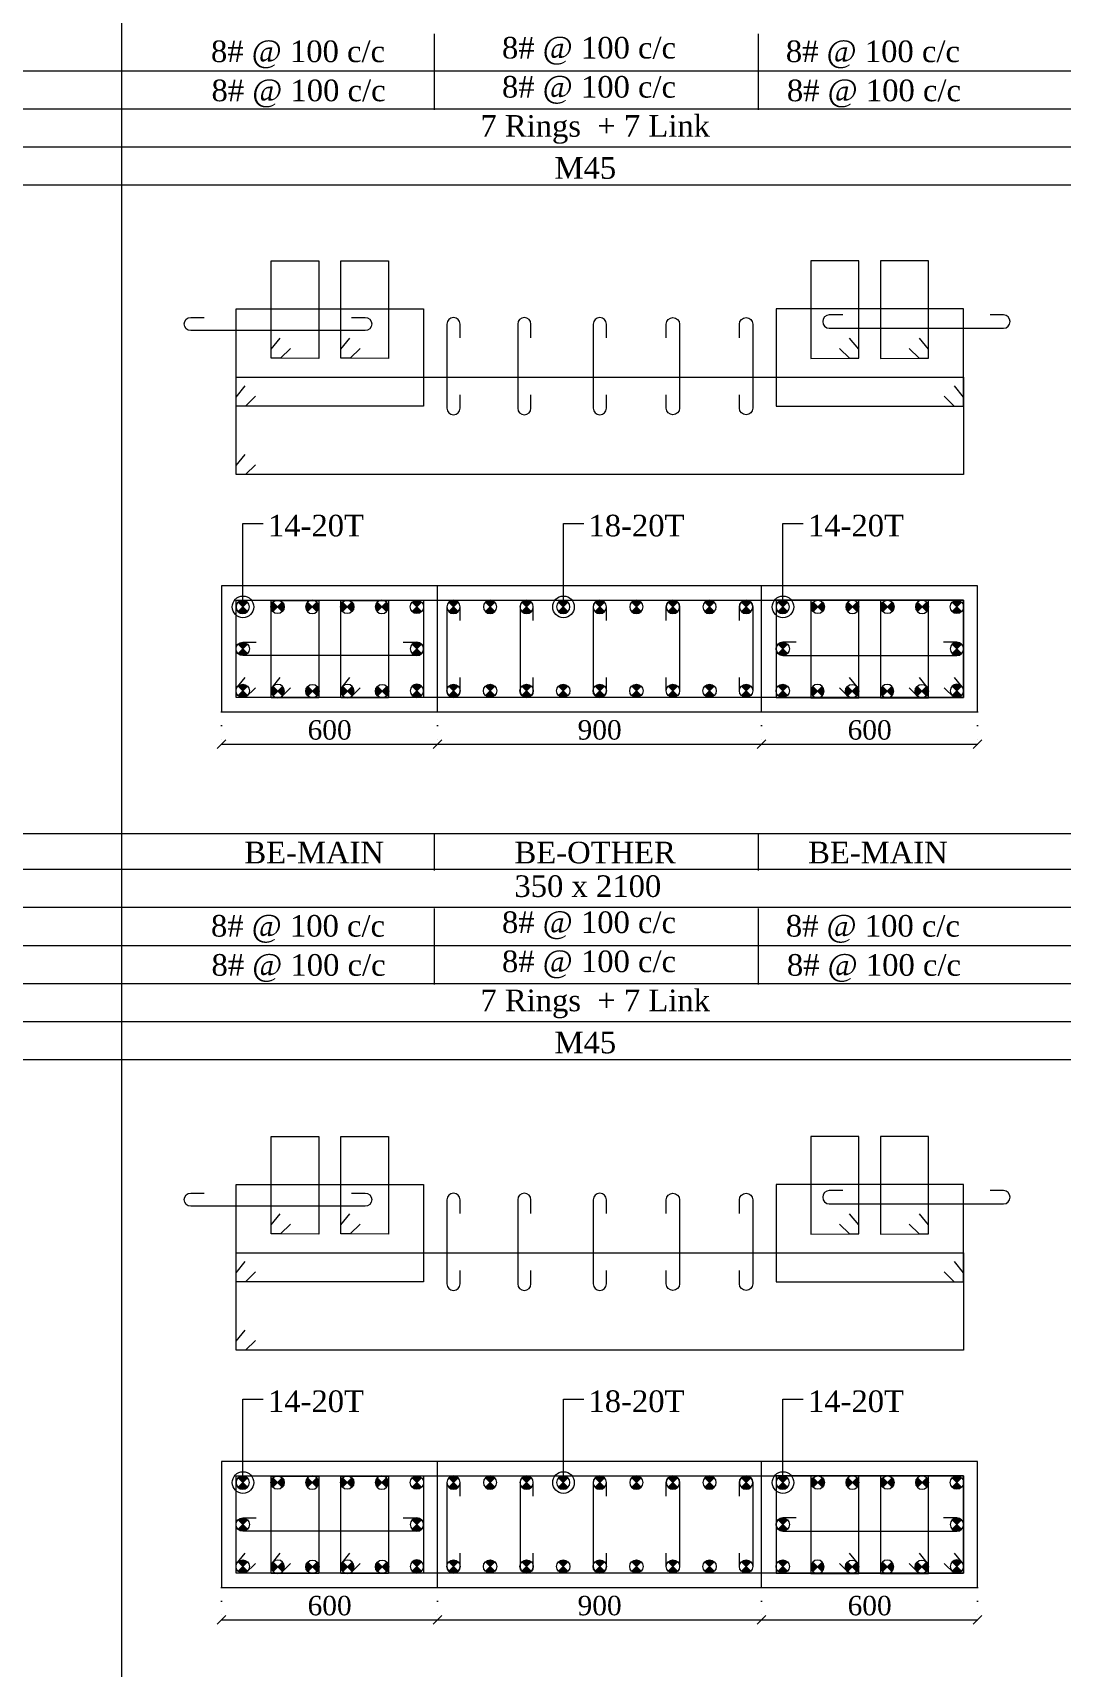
# Model space of a CAD drawing. Header units: millimetres. Extents: x 303 to 27724, y 300 to 68956.
# Drawn here: x 4978 to 7835, y 25991 to 30529 of the extents above; entities that cross this region are included whole.
import ezdxf

# ---------------------------------------------------------------- set-up
doc = ezdxf.new("R2010")
doc.units = ezdxf.units.MM
doc.linetypes.add('( Hidden )', pattern=[0.375, 0.25, -0.125])
doc.linetypes.add('DOT2', pattern=[0.125, 0, -0.125])
doc.layers.get('Defpoints').update_dxf_attribs({"lineweight": 0})
for name, color, linetype, lineweight in [('S-COL. STEEL DIA', 1, 'Continuous', 9), ('S-DIM FOOTING', 7, 'Continuous', 0), ('S-SECTION', 5, 'Continuous', 0), ('S-SECTION MARK', 7, 'Continuous', 0), ('S-SHEET', 7, 'Continuous', 0), ('S-STEEL', 1, 'Continuous', 9), ('S-STEEL-1', 1, 'Continuous', 0), ('S-STEEL-1 C.S.', 106, 'Continuous', 0), ('S-TEXT', 7, 'Continuous', 0)]:
    doc.layers.add(name, color=color, linetype=linetype, lineweight=lineweight)
doc.styles.add('AR', font='ARIALUNI.TTF', dxfattribs={"width": 0.8})
doc.styles.add('S-ROMANS', font='times.ttf')
doc.styles.add('TEXT', font='times.ttf')
doc.dimstyles.new('100', dxfattribs={"dimtxt": 180, "dimasz": 80, "dimexe": 0.18, "dimexo": 0.0625, "dimgap": 1, "dimtad": 1, "dimdec": 0, "dimzin": 0, "dimdsep": 46, "dimtxsty": 'AR', "dimblk": 'DOT', "dimcen": 0.09, "dimse1": 1, "dimse2": 1, "dimclrd": 50, "dimclrt": 256, "dimadec": 0, "dimazin": 0, "dimtfac": 1, "dimtdec": 0, "dimtix": 1, "dimtofl": 0, "dimtmove": 2, "dimatfit": 0, "dimfxl": 1, "dimtolj": 1, "dimtzin": 0, "dimlwd": -1, "dimarcsym": 0})
doc.dimstyles.new('SETU', dxfattribs={"dimtxt": 230, "dimasz": 0.2, "dimexe": 0.1, "dimexo": 0.1, "dimgap": 0.05, "dimtad": 1, "dimdec": 0, "dimzin": 0, "dimdsep": 46, "dimtxsty": 'TEXT', "dimblk": 'OBLIQUE', "dimcen": 0.09, "dimdle": 0.1, "dimclrd": 4, "dimclre": 256, "dimclrt": 256, "dimadec": 1, "dimazin": 0, "dimtfac": 1, "dimtdec": 0, "dimtix": 1, "dimtofl": 0, "dimtmove": 2, "dimatfit": 0, "dimfxl": 1, "dimtolj": 1, "dimtzin": 0, "dimlwd": -1, "dimlwe": -1, "dimarcsym": 1})

# ---------------------------------------------------------------- blocks, each defined once
blk = doc.blocks.new('_Oblique')
at = {"color": 0, "linetype": 'ByBlock', "lineweight": -2}
blk.add_line((-0.5, -0.5), (0.5, 0.5), dxfattribs=at)
blk = doc.blocks.new('*D1866')
at = {"layer": 'Defpoints', "color": 0}
for p in [(5502.4, 26212.5), (6102.4, 26212.5), (6102.4, 26122.6)]:
    blk.add_point(p, dxfattribs=at)
at = {"layer": 'S-DIM FOOTING', "linetype": 'DOT2', "ltscale": 300}
for p, q in [((5502.4, 26212.4), (5502.4, 26122.5)), ((6102.4, 26212.4), (6102.4, 26122.5))]:
    blk.add_line(p, q, dxfattribs=at)
at = {"layer": 'S-DIM FOOTING', "ltscale": 300}
blk.add_line((5502.3, 26122.6), (6102.6, 26122.6), dxfattribs=at)
at = {"layer": 'S-DIM FOOTING', "linetype": 'ByBlock', "xscale": 24, "yscale": 24, "zscale": 24, "rotation": 180}
blk.add_blockref('_Oblique', (5502.4, 26122.6), dxfattribs=at)
at = {"layer": 'S-DIM FOOTING', "linetype": 'ByBlock', "xscale": 24, "yscale": 24, "zscale": 24}
blk.add_blockref('_Oblique', (6102.4, 26122.6), dxfattribs=at)
at = {"layer": 'S-DIM FOOTING', "insert": (5802.4, 26162.1), "char_height": 54, "attachment_point": 5, "style": 'TEXT'}
blk.add_mtext('\\A1;600', dxfattribs=at)
blk = doc.blocks.new('*D1867')
at = {"layer": 'Defpoints', "color": 0}
for p in [(6102.4, 26212.5), (7002.4, 26212.5), (7002.4, 26122.6)]:
    blk.add_point(p, dxfattribs=at)
at = {"layer": 'S-DIM FOOTING', "linetype": 'DOT2', "ltscale": 300}
for p, q in [((6102.4, 26212.4), (6102.4, 26122.5)), ((7002.4, 26212.4), (7002.4, 26122.5))]:
    blk.add_line(p, q, dxfattribs=at)
at = {"layer": 'S-DIM FOOTING', "ltscale": 300}
blk.add_line((6102.3, 26122.6), (7002.6, 26122.6), dxfattribs=at)
at = {"layer": 'S-DIM FOOTING', "linetype": 'ByBlock', "xscale": 24, "yscale": 24, "zscale": 24, "rotation": 180}
blk.add_blockref('_Oblique', (6102.4, 26122.6), dxfattribs=at)
at = {"layer": 'S-DIM FOOTING', "linetype": 'ByBlock', "xscale": 24, "yscale": 24, "zscale": 24}
blk.add_blockref('_Oblique', (7002.4, 26122.6), dxfattribs=at)
at = {"layer": 'S-DIM FOOTING', "insert": (6552.4, 26162.2), "char_height": 54, "attachment_point": 5, "style": 'TEXT'}
blk.add_mtext('\\A1;900', dxfattribs=at)
blk = doc.blocks.new('*D1868')
at = {"layer": 'Defpoints', "color": 0}
for p in [(7002.4, 26212.5), (7602.4, 26212.5), (7602.4, 26122.6)]:
    blk.add_point(p, dxfattribs=at)
at = {"layer": 'S-DIM FOOTING', "linetype": 'DOT2', "ltscale": 300}
for p, q in [((7002.4, 26212.4), (7002.4, 26122.5)), ((7602.4, 26212.4), (7602.4, 26122.5))]:
    blk.add_line(p, q, dxfattribs=at)
at = {"layer": 'S-DIM FOOTING', "ltscale": 300}
blk.add_line((7002.3, 26122.6), (7602.6, 26122.6), dxfattribs=at)
at = {"layer": 'S-DIM FOOTING', "linetype": 'ByBlock', "xscale": 24, "yscale": 24, "zscale": 24, "rotation": 180}
blk.add_blockref('_Oblique', (7002.4, 26122.6), dxfattribs=at)
at = {"layer": 'S-DIM FOOTING', "linetype": 'ByBlock', "xscale": 24, "yscale": 24, "zscale": 24}
blk.add_blockref('_Oblique', (7602.4, 26122.6), dxfattribs=at)
at = {"layer": 'S-DIM FOOTING', "insert": (7302.4, 26162.1), "char_height": 54, "attachment_point": 5, "style": 'TEXT'}
blk.add_mtext('\\A1;600', dxfattribs=at)
blk = doc.blocks.new('*U18')
at = {"layer": 'S-COL. STEEL DIA'}
h = blk.add_hatch(color=256, dxfattribs=at)
h.dxf.hatch_style = 1
h.paths.add_polyline_path([(0, 0), (0, -18.5, 0.198912), (13, -13)])
h.paths.add_polyline_path([(0, 0), (-13, -13, 0.198912), (0, -18.5)])
h.paths.add_polyline_path([(0, 18.5, 0.198912), (-13, 13), (0, 0)])
h.paths.add_polyline_path([(13, 13, 0.198912), (0, 18.5), (0, 0)])
at = {"layer": 'S-COL. STEEL DIA', "lineweight": 5}
for p, q in [((-13, 13), (13, -13)), ((13, 13), (-13, -13))]:
    blk.add_line(p, q, dxfattribs=at)
blk.add_circle((0, 0), 18.5, dxfattribs=at)
blk = doc.blocks.new('_Dot')
at = {"linetype": 'ByBlock', "lineweight": -2}
blk.add_line((-0.5, 0), (-1, 0), dxfattribs=at)
at = {"linetype": 'ByBlock', "const_width": 0.5}
blk.add_lwpolyline([(-0.25, 0, 1), (0.25, 0, 1)], format="xyb", close=True, dxfattribs=at)
blk = doc.blocks.new('*D1962')
at = {"layer": 'Defpoints', "color": 0}
for p in [(5502.4, 28643.7), (6102.4, 28643.7), (6102.4, 28553.8)]:
    blk.add_point(p, dxfattribs=at)
at = {"layer": 'S-DIM FOOTING', "linetype": 'DOT2', "ltscale": 300}
for p, q in [((5502.4, 28643.6), (5502.4, 28553.7)), ((6102.4, 28643.6), (6102.4, 28553.7))]:
    blk.add_line(p, q, dxfattribs=at)
at = {"layer": 'S-DIM FOOTING', "ltscale": 300}
blk.add_line((5502.3, 28553.8), (6102.6, 28553.8), dxfattribs=at)
at = {"layer": 'S-DIM FOOTING', "linetype": 'ByBlock', "xscale": 24, "yscale": 24, "zscale": 24, "rotation": 180}
blk.add_blockref('_Oblique', (5502.4, 28553.8), dxfattribs=at)
at = {"layer": 'S-DIM FOOTING', "linetype": 'ByBlock', "xscale": 24, "yscale": 24, "zscale": 24}
blk.add_blockref('_Oblique', (6102.4, 28553.8), dxfattribs=at)
at = {"layer": 'S-DIM FOOTING', "insert": (5802.4, 28593.3), "char_height": 54, "attachment_point": 5, "style": 'TEXT'}
blk.add_mtext('\\A1;600', dxfattribs=at)
blk = doc.blocks.new('*D1963')
at = {"layer": 'Defpoints', "color": 0}
for p in [(6102.4, 28643.7), (7002.4, 28643.7), (7002.4, 28553.8)]:
    blk.add_point(p, dxfattribs=at)
at = {"layer": 'S-DIM FOOTING', "linetype": 'DOT2', "ltscale": 300}
for p, q in [((6102.4, 28643.6), (6102.4, 28553.7)), ((7002.4, 28643.6), (7002.4, 28553.7))]:
    blk.add_line(p, q, dxfattribs=at)
at = {"layer": 'S-DIM FOOTING', "ltscale": 300}
blk.add_line((6102.3, 28553.8), (7002.6, 28553.8), dxfattribs=at)
at = {"layer": 'S-DIM FOOTING', "linetype": 'ByBlock', "xscale": 24, "yscale": 24, "zscale": 24, "rotation": 180}
blk.add_blockref('_Oblique', (6102.4, 28553.8), dxfattribs=at)
at = {"layer": 'S-DIM FOOTING', "linetype": 'ByBlock', "xscale": 24, "yscale": 24, "zscale": 24}
blk.add_blockref('_Oblique', (7002.4, 28553.8), dxfattribs=at)
at = {"layer": 'S-DIM FOOTING', "insert": (6552.4, 28593.4), "char_height": 54, "attachment_point": 5, "style": 'TEXT'}
blk.add_mtext('\\A1;900', dxfattribs=at)
blk = doc.blocks.new('*D1964')
at = {"layer": 'Defpoints', "color": 0}
for p in [(7002.4, 28643.7), (7602.4, 28643.7), (7602.4, 28553.8)]:
    blk.add_point(p, dxfattribs=at)
at = {"layer": 'S-DIM FOOTING', "linetype": 'DOT2', "ltscale": 300}
for p, q in [((7002.4, 28643.6), (7002.4, 28553.7)), ((7602.4, 28643.6), (7602.4, 28553.7))]:
    blk.add_line(p, q, dxfattribs=at)
at = {"layer": 'S-DIM FOOTING', "ltscale": 300}
blk.add_line((7002.3, 28553.8), (7602.6, 28553.8), dxfattribs=at)
at = {"layer": 'S-DIM FOOTING', "linetype": 'ByBlock', "xscale": 24, "yscale": 24, "zscale": 24, "rotation": 180}
blk.add_blockref('_Oblique', (7002.4, 28553.8), dxfattribs=at)
at = {"layer": 'S-DIM FOOTING', "linetype": 'ByBlock', "xscale": 24, "yscale": 24, "zscale": 24}
blk.add_blockref('_Oblique', (7602.4, 28553.8), dxfattribs=at)
at = {"layer": 'S-DIM FOOTING', "insert": (7302.4, 28593.3), "char_height": 54, "attachment_point": 5, "style": 'TEXT'}
blk.add_mtext('\\A1;600', dxfattribs=at)

msp = doc.modelspace()

# ---------------------------------------------------------------- linework, layer by layer
at = {"layer": 'S-SECTION'}
for points, elevation in [([(7602.4, 28643.7), (7602.4, 28993.7), (5502.4, 28993.7), (5502.4, 28643.7)], 8.2), ([(7602.4, 26212.5), (7602.4, 26562.5), (5502.4, 26562.5), (5502.4, 26212.5)], 0.5)]:
    msp.add_lwpolyline(points, close=True, dxfattribs=dict(at, elevation=elevation))
at = {"layer": 'S-SHEET'}
for p, q in [((5224.3, 68956, -1.8), (5224.3, 299.8, -1.3)), ((6092.9, 30526.3, -0.3), (6092.9, 30315, -0.3)), ((6992.9, 30526.3, -0.3), (6992.9, 30315, -0.3)), ((303, 30423.7, -0.7), (27724.1, 30423.7, -0.7)), ((303, 30318.2, -0.7), (27724.1, 30318.2, -0.7)), ((303, 30212.7, -0.7), (27724.1, 30212.7, -0.7)), ((303, 28306.2, 7.4), (27724.1, 28306.2, 7.4)), ((6092.9, 28303.1, 0.7), (6092.9, 28203.5, 0.7)), ((6992.9, 28303.1, 0.7), (6992.9, 28203.5, 0.7)), ((303, 28206.7, -0.6), (27724.1, 28206.7, -0.6)), ((303, 28101.4, -0.6), (27724.1, 28101.4, -0.6)), ((303, 28101.4, -0.6), (27724.1, 28101.4, -0.6)), ((6092.9, 28098.3, 0.7), (6092.9, 27887, 0.7)), ((6992.9, 28098.3, 0.7), (6992.9, 27887, 0.7)), ((303, 27995.6, -0.6), (27724.1, 27995.6, -0.6)), ((303, 27890.1, -0.6), (27724.1, 27890.1, -0.6)), ((303, 27784.6, -0.6), (27724.1, 27784.6, -0.6))]:
    msp.add_line(p, q, dxfattribs=at)
at = {"layer": 'S-SHEET', "color": 0}
for p, q in [((303, 30107.2, -0.7), (27724.1, 30107.2, -0.7)), ((303, 27679.1, -0.6), (27724.1, 27679.1, -0.6))]:
    msp.add_line(p, q, dxfattribs=at)
at = {"layer": 'S-STEEL', "color": 3}
for points, elevation in [([(5863.1, 29739.2), (5900.8, 29739.2, -1), (5900.8, 29702.3), (5416.9, 29702.3, -1), (5416.9, 29739.2), (5454.1, 29739.2)], 7.4), ([(6164.8, 29682.5), (6164.8, 29720.3, 1), (6127.9, 29720.3), (6127.9, 29487.2, 1), (6164.8, 29487.2), (6164.8, 29524.4)], 7.8), ([(6361.7, 29682.5), (6361.7, 29720.3, 1), (6324.8, 29720.3), (6324.8, 29487.2, 1), (6361.7, 29487.2), (6361.7, 29524.4)], 7.8), ([(6571.3, 29682.5), (6571.3, 29720.3, 1), (6534.4, 29720.3), (6534.4, 29487.2, 1), (6571.3, 29487.2), (6571.3, 29524.4)], 7.8), ([(6737.6, 29682.5), (6737.6, 29720.3, -1), (6774.5, 29720.3), (6774.5, 29487.2, -1), (6737.6, 29487.2), (6737.6, 29524.4)], 7.8), ([(6940.8, 29682.5), (6940.8, 29720.3, -1), (6977.7, 29720.3), (6977.7, 29487.2, -1), (6940.8, 29487.2), (6940.8, 29524.4)], 7.8), ([(7228.1, 29745.8), (7190.4, 29745.8, 1), (7190.4, 29708.9), (7674.3, 29708.9, 1), (7674.3, 29745.8), (7637.1, 29745.8)], 7.8), ([(6164.8, 28897.5), (6164.8, 28935.3, 1), (6127.9, 28935.3), (6127.9, 28702.2, 1), (6164.8, 28702.2), (6164.8, 28739.4)], 7.8), ([(6368.1, 28897.5), (6368.1, 28935.3, 1), (6331.2, 28935.3), (6331.2, 28702.2, 1), (6368.1, 28702.2), (6368.1, 28739.4)], 7.8), ([(6571.3, 28897.5), (6571.3, 28935.3, 1), (6534.4, 28935.3), (6534.4, 28702.2, 1), (6571.3, 28702.2), (6571.3, 28739.4)], 7.8), ([(6737.6, 28897.5), (6737.6, 28935.3, -1), (6774.5, 28935.3), (6774.5, 28702.2, -1), (6737.6, 28702.2), (6737.6, 28739.4)], 7.8), ([(6940.8, 28897.5), (6940.8, 28935.3, -1), (6977.7, 28935.3), (6977.7, 28702.2, -1), (6940.8, 28702.2), (6940.8, 28739.4)], 7.8), ([(6007.1, 28837.2), (6044.8, 28837.2, -1), (6044.8, 28800.3), (5560.9, 28800.3, -1), (5560.9, 28837.2), (5598.1, 28837.2)], 7.8), ([(7098.6, 28837.2), (7060.9, 28837.2, 1), (7060.9, 28800.3), (7544.8, 28800.3, 1), (7544.8, 28837.2), (7507.6, 28837.2)], 7.8), ([(5863.1, 27308), (5900.8, 27308, -1), (5900.8, 27271.1), (5416.9, 27271.1, -1), (5416.9, 27308), (5454.1, 27308)], -0.3), ([(6164.8, 27251.4), (6164.8, 27289.1, 1), (6127.9, 27289.1), (6127.9, 27056, 1), (6164.8, 27056), (6164.8, 27093.2)], 0.1), ([(6361.7, 27251.4), (6361.7, 27289.1, 1), (6324.8, 27289.1), (6324.8, 27056, 1), (6361.7, 27056), (6361.7, 27093.2)], 0.1), ([(6571.3, 27251.4), (6571.3, 27289.1, 1), (6534.4, 27289.1), (6534.4, 27056, 1), (6571.3, 27056), (6571.3, 27093.2)], 0.1), ([(6737.6, 27251.4), (6737.6, 27289.1, -1), (6774.5, 27289.1), (6774.5, 27056, -1), (6737.6, 27056), (6737.6, 27093.2)], 0.1), ([(6940.8, 27251.4), (6940.8, 27289.1, -1), (6977.7, 27289.1), (6977.7, 27056, -1), (6940.8, 27056), (6940.8, 27093.2)], 0.1), ([(7228.1, 27314.6), (7190.4, 27314.6, 1), (7190.4, 27277.7), (7674.3, 27277.7, 1), (7674.3, 27314.6), (7637.1, 27314.6)], 0.1), ([(6164.8, 26466.4), (6164.8, 26504.1, 1), (6127.9, 26504.1), (6127.9, 26271, 1), (6164.8, 26271), (6164.8, 26308.2)], 0.1), ([(6368.1, 26466.4), (6368.1, 26504.1, 1), (6331.2, 26504.1), (6331.2, 26271, 1), (6368.1, 26271), (6368.1, 26308.2)], 0.1), ([(6571.3, 26466.4), (6571.3, 26504.1, 1), (6534.4, 26504.1), (6534.4, 26271, 1), (6571.3, 26271), (6571.3, 26308.2)], 0.1), ([(6737.6, 26466.4), (6737.6, 26504.1, -1), (6774.5, 26504.1), (6774.5, 26271, -1), (6737.6, 26271), (6737.6, 26308.2)], 0.1), ([(6940.8, 26466.4), (6940.8, 26504.1, -1), (6977.7, 26504.1), (6977.7, 26271, -1), (6940.8, 26271), (6940.8, 26308.2)], 0.1), ([(6007.1, 26406), (6044.8, 26406, -1), (6044.8, 26369.1), (5560.9, 26369.1, -1), (5560.9, 26406), (5598.1, 26406)], 0.1), ([(7098.6, 26406), (7060.9, 26406, 1), (7060.9, 26369.1), (7544.8, 26369.1, 1), (7544.8, 26406), (7507.6, 26406)], 0.1)]:
    msp.add_lwpolyline(points, format="xyb", dxfattribs=dict(at, elevation=elevation))
at = {"layer": 'S-STEEL', "color": 1}
for points, elevation in [([(5596, 29330), (5568.5, 29302.7), (5542.4, 29302.7), (5542.4, 29572.7), (7563.2, 29572.7), (7563.2, 29302.7), (5542.4, 29302.7), (5542.4, 29327.7), (5567.6, 29358.6)], 8.2), ([(5596, 28711), (5568.5, 28683.7), (5542.4, 28683.7), (5542.4, 28953.7), (7563.2, 28953.7), (7563.2, 28683.7), (5542.4, 28683.7), (5542.4, 28708.7), (5567.6, 28739.6)], 8.2), ([(5596, 26898.8), (5568.5, 26871.5), (5542.4, 26871.5), (5542.4, 27141.5), (7563.2, 27141.5), (7563.2, 26871.5), (5542.4, 26871.5), (5542.4, 26896.5), (5567.6, 26927.4)], 0.5), ([(5596, 26279.8), (5568.5, 26252.5), (5542.4, 26252.5), (5542.4, 26522.5), (7563.2, 26522.5), (7563.2, 26252.5), (5542.4, 26252.5), (5542.4, 26277.5), (5567.6, 26308.4)], 0.5)]:
    msp.add_lwpolyline(points, dxfattribs=dict(at, elevation=elevation))
at = {"layer": 'S-STEEL-1', "color": 41}
for points, elevation in [([(5693.5, 29652.8), (5666, 29625.5), (5640, 29625.5), (5640, 29896), (5772.8, 29895.8), (5772.8, 29625.3), (5640, 29625.5), (5640, 29650.5), (5665.2, 29681.4)], 7.8), ([(5887.1, 29652.8), (5859.6, 29625.5), (5833.6, 29625.5), (5833.6, 29896), (5966.3, 29895.8), (5966.3, 29625.3), (5833.6, 29625.5), (5833.6, 29650.5), (5858.7, 29681.4)], 7.8), ([(7218.6, 29652.8), (7246.1, 29625.5), (7272.1, 29625.5), (7272.1, 29896), (7139.4, 29895.8), (7139.4, 29625.3), (7272.1, 29625.5), (7272.1, 29650.5), (7246.9, 29681.4)], 7.8), ([(7412.1, 29652.8), (7439.7, 29625.5), (7465.7, 29625.5), (7465.7, 29896), (7332.9, 29895.8), (7332.9, 29625.3), (7465.7, 29625.5), (7465.7, 29650.5), (7440.5, 29681.4)], 7.8), ([(5693.5, 28710.2), (5666, 28682.9), (5640, 28682.9), (5640, 28953.4), (5772.8, 28953.2), (5772.8, 28682.7), (5640, 28682.9), (5640, 28707.9), (5665.2, 28738.8)], 7.8), ([(5887.1, 28710.2), (5859.6, 28682.9), (5833.6, 28682.9), (5833.6, 28953.4), (5966.3, 28953.2), (5966.3, 28682.7), (5833.6, 28682.9), (5833.6, 28707.9), (5858.7, 28738.8)], 7.8), ([(7218.6, 28710.2), (7246.1, 28682.9), (7272.1, 28682.9), (7272.1, 28953.4), (7139.4, 28953.2), (7139.4, 28682.7), (7272.1, 28682.9), (7272.1, 28707.9), (7246.9, 28738.8)], 7.8), ([(7412.1, 28710.2), (7439.7, 28682.9), (7465.7, 28682.9), (7465.7, 28953.4), (7332.9, 28953.2), (7332.9, 28682.7), (7465.7, 28682.9), (7465.7, 28707.9), (7440.5, 28738.8)], 7.8), ([(5693.5, 27221.6), (5666, 27194.3), (5640, 27194.3), (5640, 27464.9), (5772.8, 27464.6), (5772.8, 27194.1), (5640, 27194.3), (5640, 27219.3), (5665.2, 27250.2)], 0.1), ([(5887.1, 27221.6), (5859.6, 27194.3), (5833.6, 27194.3), (5833.6, 27464.9), (5966.3, 27464.6), (5966.3, 27194.1), (5833.6, 27194.3), (5833.6, 27219.3), (5858.7, 27250.2)], 0.1), ([(7218.6, 27221.6), (7246.1, 27194.3), (7272.1, 27194.3), (7272.1, 27464.9), (7139.4, 27464.6), (7139.4, 27194.1), (7272.1, 27194.3), (7272.1, 27219.3), (7246.9, 27250.2)], 0.1), ([(7412.1, 27221.6), (7439.7, 27194.3), (7465.7, 27194.3), (7465.7, 27464.9), (7332.9, 27464.6), (7332.9, 27194.1), (7465.7, 27194.3), (7465.7, 27219.3), (7440.5, 27250.2)], 0.1), ([(5693.5, 26279), (5666, 26251.7), (5640, 26251.7), (5640, 26522.3), (5772.8, 26522), (5772.8, 26251.5), (5640, 26251.7), (5640, 26276.8), (5665.2, 26307.6)], 0.1), ([(5887.1, 26279), (5859.6, 26251.7), (5833.6, 26251.7), (5833.6, 26522.3), (5966.3, 26522), (5966.3, 26251.5), (5833.6, 26251.7), (5833.6, 26276.8), (5858.7, 26307.6)], 0.1), ([(7218.6, 26279), (7246.1, 26251.7), (7272.1, 26251.7), (7272.1, 26522.3), (7139.4, 26522), (7139.4, 26251.5), (7272.1, 26251.7), (7272.1, 26276.8), (7246.9, 26307.6)], 0.1), ([(7412.1, 26279), (7439.7, 26251.7), (7465.7, 26251.7), (7465.7, 26522.3), (7332.9, 26522), (7332.9, 26251.5), (7465.7, 26251.7), (7465.7, 26276.8), (7440.5, 26307.6)], 0.1)]:
    msp.add_lwpolyline(points, dxfattribs=dict(at, elevation=elevation))
at = {"layer": 'S-STEEL-1', "color": 6}
for points, elevation in [([(5596, 29520.1), (5568.4, 29492.8), (5542.4, 29492.8), (5542.4, 29762.8), (6063.2, 29762.8), (6063.2, 29492.8), (5542.4, 29492.8), (5542.4, 29517.8), (5567.6, 29548.7)], 7.8), ([(7509.7, 29520.1), (7537.2, 29492.8), (7563.2, 29492.8), (7563.2, 29762.8), (7042.4, 29762.8), (7042.4, 29492.8), (7563.2, 29492.8), (7563.2, 29517.8), (7538.1, 29548.7)], 7.8), ([(5596, 28711), (5568.4, 28683.7), (5542.4, 28683.7), (5542.4, 28953.7), (6063.2, 28953.7), (6063.2, 28683.7), (5542.4, 28683.7), (5542.4, 28708.7), (5567.6, 28739.6)], 7.8), ([(7509.7, 28711), (7537.2, 28683.7), (7563.2, 28683.7), (7563.2, 28953.7), (7042.4, 28953.7), (7042.4, 28683.7), (7563.2, 28683.7), (7563.2, 28708.7), (7538.1, 28739.6)], 7.8), ([(5596, 27088.9), (5568.4, 27061.6), (5542.4, 27061.6), (5542.4, 27331.6), (6063.2, 27331.6), (6063.2, 27061.6), (5542.4, 27061.6), (5542.4, 27086.6), (5567.6, 27117.5)], 0.1), ([(7509.7, 27088.9), (7537.2, 27061.6), (7563.2, 27061.6), (7563.2, 27331.6), (7042.4, 27331.6), (7042.4, 27061.6), (7563.2, 27061.6), (7563.2, 27086.6), (7538.1, 27117.5)], 0.1), ([(5596, 26279.8), (5568.4, 26252.5), (5542.4, 26252.5), (5542.4, 26522.5), (6063.2, 26522.5), (6063.2, 26252.5), (5542.4, 26252.5), (5542.4, 26277.5), (5567.6, 26308.4)], 0.1), ([(7509.7, 26279.8), (7537.2, 26252.5), (7563.2, 26252.5), (7563.2, 26522.5), (7042.4, 26522.5), (7042.4, 26252.5), (7563.2, 26252.5), (7563.2, 26277.5), (7538.1, 26308.4)], 0.1)]:
    msp.add_lwpolyline(points, dxfattribs=dict(at, elevation=elevation))
at = {"layer": 'S-STEEL-1 C.S.', "color": 8, "linetype": '( Hidden )'}
for p, q in [((6102.4, 28643.7, 8.2), (6102.4, 28993.7, 8.2)), ((7002.4, 28643.7, 7.8), (7002.4, 28993.7, 7.8)), ((6102.4, 26212.5, 0.5), (6102.4, 26562.5, 0.5)), ((7002.4, 26212.5, 0.1), (7002.4, 26562.5, 0.1))]:
    msp.add_line(p, q, dxfattribs=at)

# ---------------------------------------------------------------- block references
at = {"layer": 'S-COL. STEEL DIA', "xscale": -1}
for p, rotation in [((5560.9, 28935.3, 7.8), 180), ((5753.8, 28935.3, 7.8), 90.19403361430274), ((5947.4, 28935.3, 7.8), 90.19403361430274), ((6146.4, 28935.3, 7.8), 180), ((6248, 28935.3, 7.8), 180), ((6349.6, 28935.3, 7.8), 180), ((6451.2, 28935.3, 7.8), 180), ((6552.8, 28935.3, 7.8), 180), ((6654.4, 28935.3, 7.8), 180), ((6756.1, 28935.3, 7.8), 180), ((6857.7, 28935.3, 7.8), 180), ((6959.3, 28935.3, 7.8), 180), ((7060.9, 28935.3, 7.8), 180), ((7254.5, 28935.3, 7.8), 89.80596638569695), ((7448, 28935.3, 7.8), 89.80596638569695), ((5658.5, 28701.4, 7.8), 270.1940336143028), ((5852, 28701.4, 7.8), 270.1940336143028), ((7157.5, 28701.4, 7.8), 269.8059663856972), ((7351.1, 28701.4, 7.8), 269.8059663856972), ((5560.9, 26504.1, 0.1), 180), ((5753.8, 26504.1, 0.1), 90.19403361430274), ((5947.4, 26504.1, 0.1), 90.19403361430274), ((6146.4, 26504.1, 0.1), 180), ((6248, 26504.1, 0.1), 180), ((6349.6, 26504.1, 0.1), 180), ((6451.2, 26504.1, 0.1), 180), ((6552.8, 26504.1, 0.1), 180), ((6654.4, 26504.1, 0.1), 180), ((6756.1, 26504.1, 0.1), 180), ((6857.7, 26504.1, 0.1), 180), ((6959.3, 26504.1, 0.1), 180), ((7060.9, 26504.1, 0.1), 180), ((7254.5, 26504.1, 0.1), 89.80596638569695), ((7448, 26504.1, 0.1), 89.80596638569695), ((5658.5, 26270.2, 0.1), 270.1940336143028), ((5852, 26270.2, 0.1), 270.1940336143028), ((7157.5, 26270.2, 0.1), 269.8059663856972), ((7351.1, 26270.2, 0.1), 269.8059663856972)]:
    msp.add_blockref('*U18', p, dxfattribs=dict(at, rotation=rotation))
at = {"layer": 'S-COL. STEEL DIA'}
for p, rotation in [((5657.7, 28935.3, 7.8), 270.194033614303), ((5851.2, 28935.3, 7.8), 270.194033614303), ((6044.8, 28935.3, 7.8), 180), ((7158.3, 28935.3, 7.8), 269.8059663856972), ((7351.9, 28935.3, 7.8), 269.8059663856972), ((7544.8, 28935.3, 7.8), 180), ((5754.6, 28701.4, 7.8), 90.19403361430281), ((5948.2, 28701.4, 7.8), 90.19403361430281), ((7253.7, 28701.4, 7.8), 89.80596638569716), ((7447.2, 28701.4, 7.8), 89.80596638569716), ((5657.7, 26504.1, 0.1), 270.194033614303), ((5851.2, 26504.1, 0.1), 270.194033614303), ((6044.8, 26504.1, 0.1), 180), ((7158.3, 26504.1, 0.1), 269.8059663856972), ((7351.9, 26504.1, 0.1), 269.8059663856972), ((7544.8, 26504.1, 0.1), 180), ((5754.6, 26270.2, 0.1), 90.19403361430281), ((5948.2, 26270.2, 0.1), 90.19403361430281), ((7253.7, 26270.2, 0.1), 89.80596638569716), ((7447.2, 26270.2, 0.1), 89.80596638569716)]:
    msp.add_blockref('*U18', p, dxfattribs=dict(at, rotation=rotation))
for p in [(5560.9, 28818.7, 7.8), (7060.9, 28818.7, 7.8), (5560.9, 28702.2, 7.8), (6146.4, 28702.2, 7.8), (6248, 28702.2, 7.8), (6349.6, 28702.2, 7.8), (6451.2, 28702.2, 7.8), (6552.8, 28702.2, 7.8), (6654.4, 28702.2, 7.8), (6756.1, 28702.2, 7.8), (6857.7, 28702.2, 7.8), (6959.3, 28702.2, 7.8), (7060.9, 28702.2, 7.8), (5560.9, 26387.5, 0.1), (7060.9, 26387.5, 0.1), (5560.9, 26271, 0.1), (6146.4, 26271, 0.1), (6248, 26271, 0.1), (6349.6, 26271, 0.1), (6451.2, 26271, 0.1), (6552.8, 26271, 0.1), (6654.4, 26271, 0.1), (6756.1, 26271, 0.1), (6857.7, 26271, 0.1), (6959.3, 26271, 0.1), (7060.9, 26271, 0.1)]:
    msp.add_blockref('*U18', p, dxfattribs=at)
at = {"layer": 'S-COL. STEEL DIA', "xscale": -1}
for p in [(6044.8, 28818.7, 7.8), (7544.8, 28818.7, 7.8), (6044.8, 28702.2, 7.8), (7544.8, 28702.2, 7.8), (6044.8, 26387.5, 0.1), (7544.8, 26387.5, 0.1), (6044.8, 26271, 0.1), (7544.8, 26271, 0.1)]:
    msp.add_blockref('*U18', p, dxfattribs=at)

# ---------------------------------------------------------------- texts
at = {"layer": 'S-TEXT', "style": 'S-ROMANS'}
for s, p in [('8# @ 100 c/c', (5472.7, 30447.8, -0.3)), ('8# @ 100 c/c', (6281, 30457.8, -0.3)), ('8# @ 100 c/c', (7069.6, 30447.8, -0.3)), ('8# @ 100 c/c', (6281, 30349.2, -0.3)), ('8# @ 100 c/c', (5474.2, 30339.2, -0.3)), ('8# @ 100 c/c', (7072.5, 30339.2, -0.3)), ('7 Rings  + 7 Link', (6221.2, 30240.7, -0.3)), ('M45', (6427.1, 30124, -0.3)), ('BE-MAIN ', (5565.7, 28223.3, 0.7)), ('BE-OTHER', (6316, 28223.3, 0.7)), ('BE-MAIN ', (7131.6, 28223.3, 0.7)), ('350 x 2100', (6315.7, 28130, 0.7)), ('8# @ 100 c/c', (5472.7, 28019.8, 0.7)), ('8# @ 100 c/c', (6281, 28029.8, 0.7)), ('8# @ 100 c/c', (7069.6, 28019.8, 0.7)), ('8# @ 100 c/c', (5474.2, 27911.2, 0.7)), ('8# @ 100 c/c', (6281, 27921.2, 0.7)), ('8# @ 100 c/c', (7072.5, 27911.2, 0.7)), ('7 Rings  + 7 Link', (6221.2, 27812.7, 0.7)), ('M45', (6427.1, 27695.9, 0.7))]:
    msp.add_text(s, height=60, dxfattribs=at).set_placement(p)
at = {"layer": 'S-TEXT', "color": 7, "style": 'TEXT'}
for s, p in [('14-20T', (5631, 29131, 7.8)), ('18-20T', (6521.3, 29131, 7.8)), ('14-20T', (7131, 29131, 7.8)), ('14-20T', (5631, 26699.9, 0.1)), ('18-20T', (6521.3, 26699.9, 0.1)), ('14-20T', (7131, 26699.9, 0.1))]:
    msp.add_text(s, height=60, dxfattribs=at).set_placement(p)

# ---------------------------------------------------------------- dimensions: what is measured, and where the dimension line sits
at = {"layer": 'S-DIM FOOTING', "ltscale": 300}
for base, p1, p2, picture, middle in [((6102.4, 28553.8, 7.8), (5502.4, 28643.7, 8.2), (6102.4, 28643.7, 8.2), '*D1962', (5802.4, 28593.3, 7.8)), ((7002.4, 28553.8, 7.8), (6102.4, 28643.7, 8.2), (7002.4, 28643.7, 7.8), '*D1963', (6552.4, 28593.4, 7.8)), ((7602.4, 28553.8, 7.5), (7002.4, 28643.7, 7.8), (7602.4, 28643.7, 8.2), '*D1964', (7302.4, 28593.3, 7.5)), ((6102.4, 26122.6, 0.1), (5502.4, 26212.5, 0.5), (6102.4, 26212.5, 0.5), '*D1866', (5802.4, 26162.1, 0.1)), ((7002.4, 26122.6, 0.1), (6102.4, 26212.5, 0.5), (7002.4, 26212.5, 0.1), '*D1867', (6552.4, 26162.2, 0.1)), ((7602.4, 26122.6, -0.2), (7002.4, 26212.5, 0.1), (7602.4, 26212.5, 0.5), '*D1868', (7302.4, 26162.1, -0.2))]:
    dim = msp.add_linear_dim(base=base, p1=p1, p2=p2, angle=180, dimstyle='SETU', override={"dimscale": 1.2, "dimtxt": 45, "dimasz": 20, "dimgap": 10, "dimblk1": 'Oblique', "dimblk2": 'Oblique', "dimsah": 1, "dimclrd": 256, "dimarcsym": 1}, dxfattribs=at)
    dim.commit()
    dim.dimension.update_dxf_attribs({"geometry": picture, "text_midpoint": middle})

# ---------------------------------------------------------------- leaders
at = {"layer": 'S-SECTION MARK'}
for points in [[(5561.7, 28935.3, 8.2), (5561.7, 29166.9, 8.2), (5618.1, 29166.9, 8.2)], [(6452, 28935.3, 8.2), (6452, 29166.9, 8.2), (6508.4, 29166.9, 8.2)], [(7061.7, 28935.3, 8.2), (7061.7, 29166.9, 8.2), (7118.1, 29166.9, 8.2)], [(5561.7, 26504.1, 0.5), (5561.7, 26735.7, 0.5), (5618.1, 26735.7, 0.5)], [(6452, 26504.1, 0.5), (6452, 26735.7, 0.5), (6508.4, 26735.7, 0.5)], [(7061.7, 26504.1, 0.5), (7061.7, 26735.7, 0.5), (7118.1, 26735.7, 0.5)]]:
    msp.add_leader(points, dimstyle='100', override={"dimasz": 60, "dimtad": 0, "dimclrd": 256, "dimldrblk": 'DotBlank', "dimfxl": 50, "dimfxlon": 1, "dimarcsym": 1}, dxfattribs=at)

doc.saveas('drawing.dxf')
